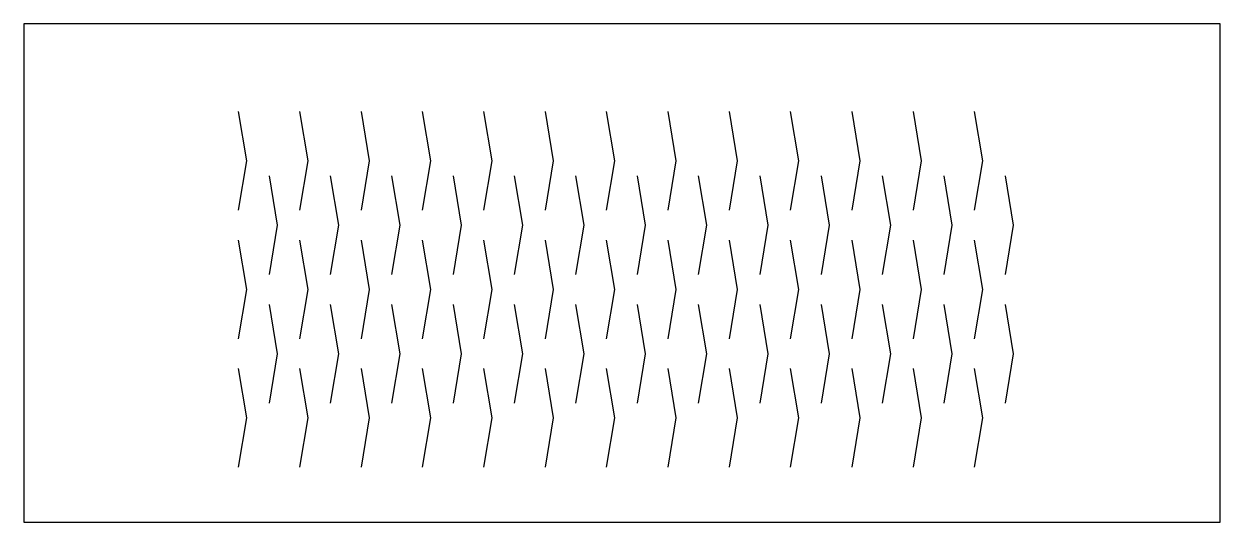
# Model space of a CAD drawing. Header units: millimetres. Extents: x 0 to 120, y 0 to 50.
import ezdxf

# ---------------------------------------------------------------- set-up
doc = ezdxf.new("R2010")
doc.units = ezdxf.units.MM
doc.layers.add('CUT', color=1, linetype='Continuous')

msp = doc.modelspace()

# ---------------------------------------------------------------- linework, layer by layer
at = {"layer": 'CUT'}
msp.add_lwpolyline([(120, 0), (120, 50), (0, 50), (0, 0), (120, 0)], close=True, dxfattribs=at)
for points in [[(21.54, 31.3), (22.35, 36.25), (21.54, 41.2)], [(27.69, 31.3), (28.5, 36.25), (27.69, 41.2)], [(33.85, 31.3), (34.66, 36.25), (33.85, 41.2)], [(40, 31.3), (40.81, 36.25), (40, 41.2)], [(46.15, 31.3), (46.96, 36.25), (46.15, 41.2)], [(52.31, 31.3), (53.12, 36.25), (52.31, 41.2)], [(58.46, 31.3), (59.27, 36.25), (58.46, 41.2)], [(64.62, 31.3), (65.43, 36.25), (64.62, 41.2)], [(70.77, 31.3), (71.58, 36.25), (70.77, 41.2)], [(76.92, 31.3), (77.73, 36.25), (76.92, 41.2)], [(83.08, 31.3), (83.89, 36.25), (83.08, 41.2)], [(89.23, 31.3), (90.04, 36.25), (89.23, 41.2)], [(95.38, 31.3), (96.19, 36.25), (95.38, 41.2)], [(24.62, 24.85), (25.43, 29.8), (24.62, 34.75)], [(30.77, 24.85), (31.58, 29.8), (30.77, 34.75)], [(36.92, 24.85), (37.73, 29.8), (36.92, 34.75)], [(43.08, 24.85), (43.89, 29.8), (43.08, 34.75)], [(49.23, 24.85), (50.04, 29.8), (49.23, 34.75)], [(55.38, 24.85), (56.19, 29.8), (55.38, 34.75)], [(61.54, 24.85), (62.35, 29.8), (61.54, 34.75)], [(67.69, 24.85), (68.5, 29.8), (67.69, 34.75)], [(73.85, 24.85), (74.66, 29.8), (73.85, 34.75)], [(80, 24.85), (80.81, 29.8), (80, 34.75)], [(86.15, 24.85), (86.96, 29.8), (86.15, 34.75)], [(92.31, 24.85), (93.12, 29.8), (92.31, 34.75)], [(98.46, 24.85), (99.27, 29.8), (98.46, 34.75)], [(21.54, 18.4), (22.35, 23.35), (21.54, 28.3)], [(27.69, 18.4), (28.5, 23.35), (27.69, 28.3)], [(33.85, 18.4), (34.66, 23.35), (33.85, 28.3)], [(40, 18.4), (40.81, 23.35), (40, 28.3)], [(46.15, 18.4), (46.96, 23.35), (46.15, 28.3)], [(52.31, 18.4), (53.12, 23.35), (52.31, 28.3)], [(58.46, 18.4), (59.27, 23.35), (58.46, 28.3)], [(64.62, 18.4), (65.43, 23.35), (64.62, 28.3)], [(70.77, 18.4), (71.58, 23.35), (70.77, 28.3)], [(76.92, 18.4), (77.73, 23.35), (76.92, 28.3)], [(83.08, 18.4), (83.89, 23.35), (83.08, 28.3)], [(89.23, 18.4), (90.04, 23.35), (89.23, 28.3)], [(95.38, 18.4), (96.19, 23.35), (95.38, 28.3)], [(24.62, 11.95), (25.43, 16.9), (24.62, 21.85)], [(30.77, 11.95), (31.58, 16.9), (30.77, 21.85)], [(36.92, 11.95), (37.73, 16.9), (36.92, 21.85)], [(43.08, 11.95), (43.89, 16.9), (43.08, 21.85)], [(49.23, 11.95), (50.04, 16.9), (49.23, 21.85)], [(55.38, 11.95), (56.19, 16.9), (55.38, 21.85)], [(61.54, 11.95), (62.35, 16.9), (61.54, 21.85)], [(67.69, 11.95), (68.5, 16.9), (67.69, 21.85)], [(73.85, 11.95), (74.66, 16.9), (73.85, 21.85)], [(80, 11.95), (80.81, 16.9), (80, 21.85)], [(86.15, 11.95), (86.96, 16.9), (86.15, 21.85)], [(92.31, 11.95), (93.12, 16.9), (92.31, 21.85)], [(98.46, 11.95), (99.27, 16.9), (98.46, 21.85)], [(21.54, 5.5), (22.35, 10.45), (21.54, 15.4)], [(27.69, 5.5), (28.5, 10.45), (27.69, 15.4)], [(33.85, 5.5), (34.66, 10.45), (33.85, 15.4)], [(40, 5.5), (40.81, 10.45), (40, 15.4)], [(46.15, 5.5), (46.96, 10.45), (46.15, 15.4)], [(52.31, 5.5), (53.12, 10.45), (52.31, 15.4)], [(58.46, 5.5), (59.27, 10.45), (58.46, 15.4)], [(64.62, 5.5), (65.43, 10.45), (64.62, 15.4)], [(70.77, 5.5), (71.58, 10.45), (70.77, 15.4)], [(76.92, 5.5), (77.73, 10.45), (76.92, 15.4)], [(83.08, 5.5), (83.89, 10.45), (83.08, 15.4)], [(89.23, 5.5), (90.04, 10.45), (89.23, 15.4)], [(95.38, 5.5), (96.19, 10.45), (95.38, 15.4)]]:
    msp.add_lwpolyline(points, dxfattribs=at)

doc.saveas('drawing.dxf')
